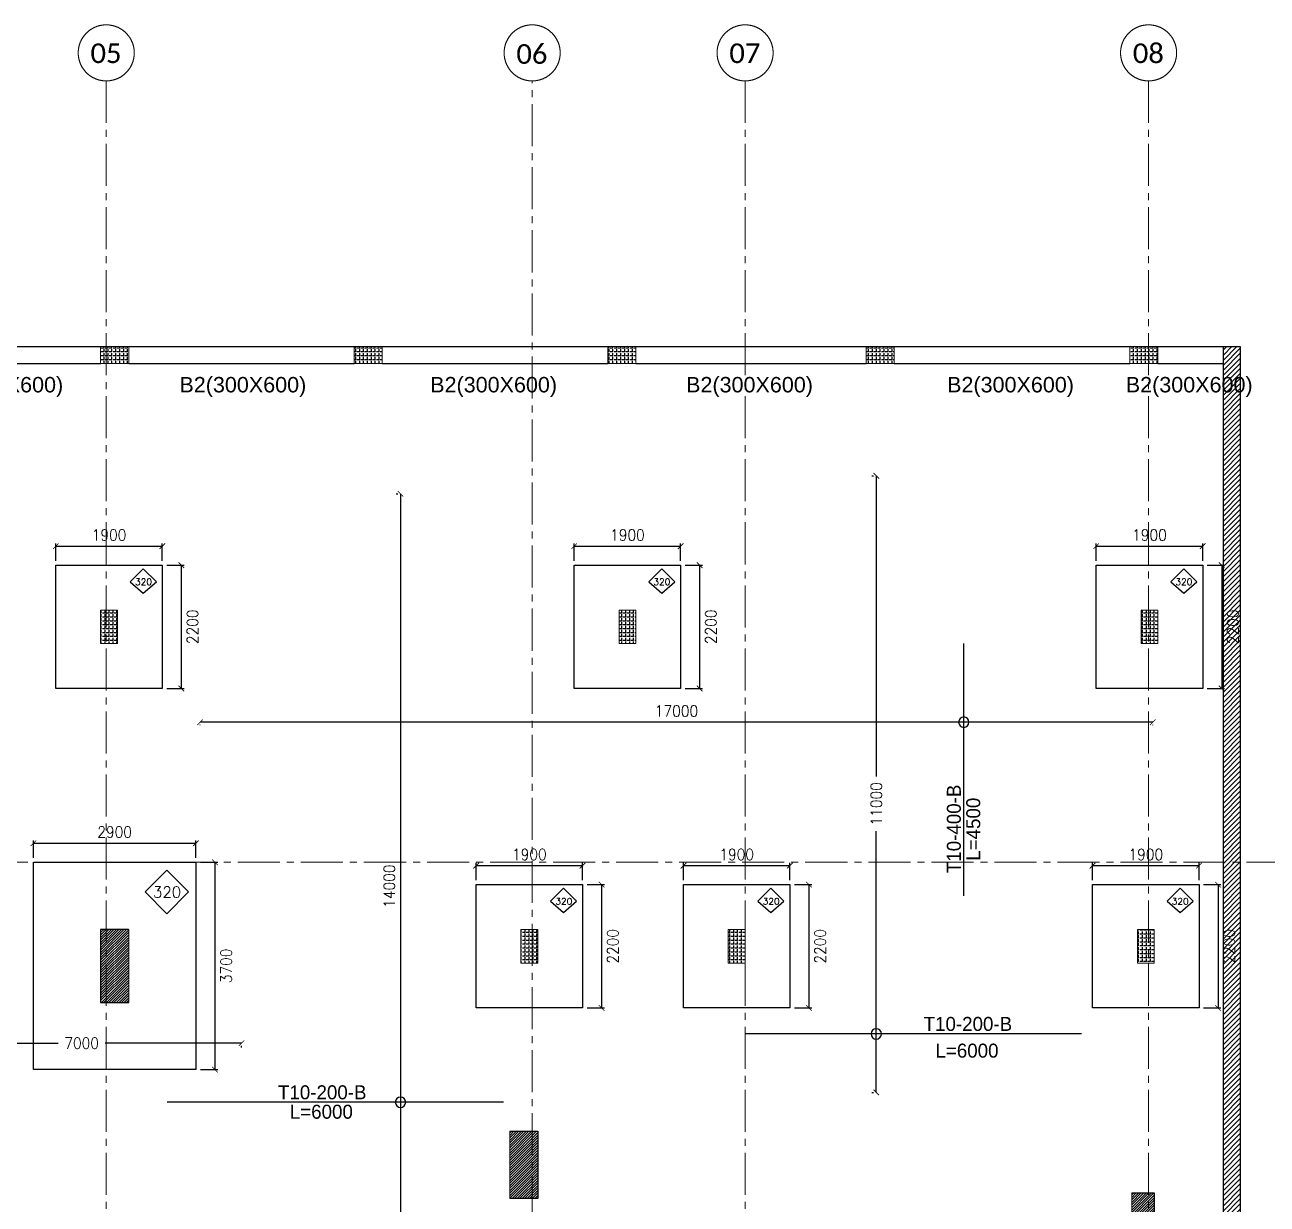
# Model space of a CAD drawing. Header units: millimetres. Extents: x -967280 to 3852, y 2833 to 1955156.
# Drawn here: x -614681 to -592513, y 507737 to 528777 of the extents above; entities that cross this region are included whole.
import ezdxf
from ezdxf.enums import TextEntityAlignment as Align

# ---------------------------------------------------------------- set-up
doc = ezdxf.new("R2010")
doc.units = ezdxf.units.MM
doc.header["$LTSCALE"] = 1000
doc.header["$PDMODE"] = 35
doc.header["$PDSIZE"] = 25
for name, pattern in [('$0$DASHED2', [0.375, 0.25, -0.125]), ('Columns_Structural070816$0$CENTER2', [1.125, 0.75, -0.125, 0.125, -0.125]), ('HRZN_Line-Ptrn-Sold', [9144001, 9144000, -1])]:
    doc.linetypes.add(name, pattern=pattern)
for name, color, linetype in [('_N-DIM 3', 7, 'Continuous'), ('B05-FIRST FLOOR PLAN$0$STR_ROOF RFT$0$S-SYMB', 30, 'Continuous'), ('R.C. footing', 4, 'Continuous'), ('S - BATH Hach', 1, 'Continuous'), ('S - col hach', 1, 'Continuous'), ('S -Beams', 2, 'Continuous'), ('S-TEXT', 2, 'Continuous'), ('SLAB', 210, 'Continuous')]:
    doc.layers.add(name, color=color, linetype=linetype)
for name, color, linetype, lineweight in [('A-AX-ATT-100', 7, 'HRZN_Line-Ptrn-Sold', 18), ('S - column', 6, 'Continuous', 60), ('ST-000-AXIS', 9, 'Columns_Structural070816$0$CENTER2', 9), ('ST-203-SLAB-TXT', 7, 'Continuous', 30), ('ST-RFT-BOT', 2, '$0$DASHED2', 30)]:
    doc.layers.add(name, color=color, linetype=linetype, lineweight=lineweight)
doc.styles.add('B05-FIRST FLOOR PLAN$0$T25-100', font='STENCIL.shx', dxfattribs={"height": 250})
doc.styles.add('Calibri_2', font='calibri.ttf', dxfattribs={"height": 300})
doc.styles.add('ROMANC', font='romanc.shx')
doc.styles.add('TUNELNO', font='romans.shx', dxfattribs={"width": 0.9})
doc.styles.add('XREF-ST-FRAMING 1ST FLOOR$0$STRECTURAL', font='arial.ttf')
doc.dimstyles.new('Copy(2) of DSEC', dxfattribs={"dimtxt": 200, "dimasz": 100, "dimexe": 50, "dimexo": 80, "dimgap": 100, "dimtad": 1, "dimdec": 0, "dimrnd": 5, "dimzin": 0, "dimdsep": 46, "dimtxsty": 'TUNELNO', "dimblk": 'ARCHTICK', "dimcen": 0.09, "dimclrd": 1, "dimclre": 1, "dimclrt": 3, "dimadec": 0, "dimazin": 0, "dimtfac": 0.78125, "dimtdec": 0, "dimtix": 1, "dimtmove": 2, "dimatfit": 3, "dimldrblk": 'ARCHTICK', "dimfxl": 1, "dimtolj": 1, "dimtzin": 0, "dimarcsym": 0})
pattern_1 = [(90, (-416898.8693617994, -510539.7215643503), (-69.85000000000001, 4.3e-15), [50.8, -19.05]), (180, (-416898.8693617994, -510539.7215643503), (-8.6e-15, -69.85000000000001), [50.8, -19.05])]
pattern_2 = [(45, (193250.1435022962, -596912.3102319168), (-22.45064030267288, 22.45064030267288), [])]
pattern_3 = [(90, (613578.6863963366, -423037.3682260537), (-69.85000000000001, 4.3e-15), [50.8, -19.05]), (180, (613578.6863963366, -423037.3682260537), (-8.6e-15, -69.85000000000001), [50.8, -19.05])]
pattern_4 = [(90, (613528.6863963366, -423037.3682260537), (-69.85000000000001, 4.3e-15), [50.8, -19.05]), (180, (613528.6863963366, -423037.3682260537), (-8.6e-15, -69.85000000000001), [50.8, -19.05])]

# ---------------------------------------------------------------- blocks, each defined once
blk = doc.blocks.new('_ArchTick')
at = {"color": 0, "linetype": 'ByBlock', "const_width": 0.15}
blk.add_lwpolyline([(-0.5, -0.5), (0.5, 0.5)], dxfattribs=at)
blk = doc.blocks.new('*D1041')
at = {"layer": '_N-DIM 3', "color": 1, "linetype": 'Continuous', "lineweight": -2, "ltscale": 30, "transparency": 16777216}
for p, q in [((-599567.5949202798, 520730.8567563042), (-599537.594920285, 520730.8567563042)), ((-599487.594920285, 520730.8567563042), (-599487.594920285, 515369.1693311041)), ((-599487.594920285, 509730.8567563042), (-599487.594920285, 514389.1693311041)), ((-599567.5949202798, 509730.8567563042), (-599537.594920285, 509730.8567563042))]:
    blk.add_line(p, q, dxfattribs=at)
at = {"layer": 'Defpoints', "color": 0, "linetype": 'Continuous', "ltscale": 30, "transparency": 16777216}
for p in [(-599487.5949202798, 520730.8567563042), (-599487.5949202798, 509730.8567563042), (-599487.594920285, 509730.8567563042)]:
    blk.add_point(p, dxfattribs=at)
at = {"layer": '_N-DIM 3', "color": 1, "linetype": 'Continuous', "lineweight": -2, "ltscale": 30, "transparency": 16777216, "xscale": 100, "yscale": 100, "zscale": 100}
for p, rotation in [((-599487.594920285, 520730.8567563042), 90), ((-599487.594920285, 509730.8567563042), 270)]:
    blk.add_blockref('_ArchTick', p, dxfattribs=dict(at, rotation=rotation))
at = {"layer": '_N-DIM 3', "color": 3, "linetype": 'Continuous', "ltscale": 30, "transparency": 16777216, "insert": (-599487.5949202796, 514879.1693311041), "char_height": 200, "attachment_point": 5, "rotation": 90, "style": 'TUNELNO'}
blk.add_mtext('\\A1;11000', dxfattribs=at)
blk = doc.blocks.new('*D1043')
at = {"layer": '_N-DIM 3', "color": 1, "linetype": 'Continuous', "lineweight": -2, "ltscale": 30, "transparency": 16777216}
for p, q in [((-608057.3687286592, 520409.9504385779), (-608027.3687286668, 520409.9504385779)), ((-607977.3687286668, 520409.9504385779), (-607977.3687286668, 506409.9504385779)), ((-608057.3687286597, 506409.9504385779), (-608027.3687286668, 506409.9504385779))]:
    blk.add_line(p, q, dxfattribs=at)
at = {"layer": 'Defpoints', "color": 0, "linetype": 'Continuous', "ltscale": 30, "transparency": 16777216}
for p in [(-607977.3687286592, 520409.9504385779), (-607977.3687286597, 506409.9504385779), (-607977.3687286668, 506409.9504385779)]:
    blk.add_point(p, dxfattribs=at)
at = {"layer": '_N-DIM 3', "color": 1, "linetype": 'Continuous', "lineweight": -2, "ltscale": 30, "transparency": 16777216, "xscale": 100, "yscale": 100, "zscale": 100}
for p, rotation in [((-607977.3687286668, 520409.9504385779), 90), ((-607977.3687286668, 506409.9504385779), 270)]:
    blk.add_blockref('_ArchTick', p, dxfattribs=dict(at, rotation=rotation))
at = {"layer": '_N-DIM 3', "color": 3, "linetype": 'Continuous', "ltscale": 30, "transparency": 16777216, "insert": (-608177.3687286666, 513409.950438578), "char_height": 200, "attachment_point": 5, "rotation": 90, "style": 'TUNELNO'}
blk.add_mtext('\\A1;14000', dxfattribs=at)
blk = doc.blocks.new('*D1050')
at = {"layer": '_N-DIM 3', "color": 1, "linetype": 'Continuous', "lineweight": -2, "ltscale": 30, "transparency": 16777216}
for p, q in [((-617816.4758430332, 510609.1574377922), (-614084.9666220525, 510609.1574377922)), ((-617816.4758430332, 510529.2574377921), (-617816.4758430332, 510559.1574377922)), ((-610814.5155954346, 510609.1574377922), (-613250.6809077668, 510609.1574377922)), ((-610814.5155954346, 510529.2574377921), (-610814.5155954346, 510559.1574377922))]:
    blk.add_line(p, q, dxfattribs=at)
at = {"layer": 'Defpoints', "color": 0, "linetype": 'Continuous', "ltscale": 30, "transparency": 16777216}
for p in [(-617816.4758430332, 510609.2574377921), (-610814.5155954346, 510609.2574377921), (-610814.5155954346, 510609.1574377922)]:
    blk.add_point(p, dxfattribs=at)
at = {"layer": '_N-DIM 3', "color": 1, "linetype": 'Continuous', "lineweight": -2, "ltscale": 30, "transparency": 16777216, "xscale": 100, "yscale": 100, "zscale": 100, "rotation": 180}
blk.add_blockref('_ArchTick', (-617816.4758430332, 510609.1574377922), dxfattribs=at)
at = {"layer": '_N-DIM 3', "color": 1, "linetype": 'Continuous', "lineweight": -2, "ltscale": 30, "transparency": 16777216, "xscale": 100, "yscale": 100, "zscale": 100}
blk.add_blockref('_ArchTick', (-610814.5155954346, 510609.1574377922), dxfattribs=at)
at = {"layer": '_N-DIM 3', "color": 3, "linetype": 'Continuous', "ltscale": 30, "transparency": 16777216, "insert": (-613667.8237649096, 510609.1574377922), "char_height": 200, "attachment_point": 5, "style": 'TUNELNO'}
blk.add_mtext('\\A1;7000', dxfattribs=at)
blk = doc.blocks.new('A$C46269fcd new')
at = {"layer": 'S - BATH Hach', "ltscale": 30, "transparency": 33554483}
h = blk.add_hatch(dxfattribs=at)
h.set_pattern_fill('ANSI31', color=1, scale=20)
h.set_pattern_definition([(45, (643184.172291499, -484711.7999412938), (-44.90128060534577, 44.90128060534577), [])])
h.paths.add_polyline_path([(47835.00375211134, 35800.00015757559), (47835.00375211134, -9199.99999989965), (-6099.996247833245, -9199.99999989965), (-6099.996247833245, 35800.00015757559), (-5799.996247833245, 35800.00015757559), (-5799.996247833245, -8899.99999989965), (47535.00375211134, -8899.99999989965), (47535.00375211134, 35800.00015757559)])
at = {"layer": 'S - col hach', "true_color": 0xcd6928}
h = blk.add_hatch(dxfattribs=at)
h.set_pattern_fill('ANGLE', color=32, scale=10, angle=90)
h.set_pattern_definition(pattern_1)
h.paths.add_polyline_path([(27800.0037521316, 31100.00017464755), (27500.00375220215, 31100.00017464755), (27500.00375220215, 30500.00017457723), (27800.0037521316, 30500.00017457723)])
h = blk.add_hatch(dxfattribs=at)
h.set_pattern_fill('ANGLE', color=32, scale=10, angle=90)
h.set_pattern_definition(pattern_1)
h.paths.add_polyline_path([(37050.00375213137, 31100.00017464755), (36750.00375220191, 31100.00017464755), (36750.00375220191, 30500.00017457723), (37050.00375213137, 30500.00017457723)])
h = blk.add_hatch(dxfattribs=at)
h.set_pattern_fill('ANGLE', color=32, scale=10, angle=90)
h.set_pattern_definition(pattern_1)
h.paths.add_polyline_path([(46365.2935060059, 31100.00017464755), (46065.29350607644, 31100.00017464755), (46065.29350607644, 30500.00017457723), (46365.2935060059, 30500.00017457723)])
h = blk.add_hatch(dxfattribs=at)
h.set_pattern_fill('ANGLE', color=32, scale=10, angle=90)
h.set_pattern_definition([(90, (-416598.8731139676, -510439.7215643503), (-69.85000000000001, 4.3e-15), [50.8, -19.05]), (180, (-416598.8731139676, -510439.7215643503), (-8.6e-15, -69.85000000000001), [50.8, -19.05])])
h.paths.add_polyline_path([(35299.9999999993, 25400.00031512662), (35000.00000006985, 25400.00031512662), (35000.00000006985, 24800.0003150563), (35299.9999999993, 24800.0003150563)])
h = blk.add_hatch(dxfattribs=at)
h.set_pattern_fill('ANGLE', color=32, scale=10, angle=90)
h.set_pattern_definition([(90, (-416998.8693617994, -510439.7215643503), (-69.85000000000001, 4.3e-15), [50.8, -19.05]), (180, (-416998.8693617994, -510439.7215643503), (-8.6e-15, -69.85000000000001), [50.8, -19.05])])
h.paths.add_polyline_path([(39000.00375216664, 25400.00031512662), (38700.00375223719, 25400.00031512662), (38700.00375223719, 24800.0003150563), (39000.00375216664, 24800.0003150563)])
h = blk.add_hatch(dxfattribs=at)
h.set_pattern_fill('ANGLE', color=32, scale=10, angle=90)
h.set_pattern_definition([(90, (-416898.8693617994, -510539.7214066914), (-69.85000000000001, 4.3e-15), [50.8, -19.05]), (180, (-416898.8693617994, -510539.7214066914), (-8.6e-15, -69.85000000000001), [50.8, -19.05])])
h.paths.add_polyline_path([(46299.99999999849, 25400.00031512662), (46000.00000006903, 25400.00031512662), (46000.00000006903, 24800.0003150563), (46299.99999999849, 24800.0003150563)])
at = {"layer": 'R.C. footing'}
blk.add_line((47535.00375211134, 35800.00015757559), (47535.00375211134, 35800.00015757559), dxfattribs=at)
at = {"layer": 'R.C. footing', "color": 4, "ltscale": 30}
blk.add_lwpolyline([(47835.00375211134, 35800.00015757559), (47835.00375211134, -9199.99999989965), (-6099.996247833245, -9199.99999989965), (-6099.996247833245, 35800.00015757559), (-5799.996247833245, 35800.00015757559), (-5799.996247833245, -8899.99999989965), (47535.00375211134, -8899.99999989965), (47535.00375211134, 35800.00015757559)], close=True, dxfattribs=at)
at = {"layer": 'S - column', "lineweight": 15}
for points in [[(27800.0037521316, 31100.00017464755), (27500.00375220215, 31100.00017464755), (27500.00375220215, 30500.00017457723), (27800.0037521316, 30500.00017457723)], [(37050.00375213137, 31100.00017464755), (36750.00375220191, 31100.00017464755), (36750.00375220191, 30500.00017457723), (37050.00375213137, 30500.00017457723)], [(46365.2935060059, 31100.00017464755), (46065.29350607644, 31100.00017464755), (46065.29350607644, 30500.00017457723), (46365.2935060059, 30500.00017457723)], [(35299.9999999993, 25400.00031512662), (35000.00000006985, 25400.00031512662), (35000.00000006985, 24800.0003150563), (35299.9999999993, 24800.0003150563)], [(39000.00375216664, 25400.00031512662), (38700.00375223719, 25400.00031512662), (38700.00375223719, 24800.0003150563), (39000.00375216664, 24800.0003150563)], [(46299.99999999849, 25400.00031512662), (46000.00000006903, 25400.00031512662), (46000.00000006903, 24800.0003150563), (46299.99999999849, 24800.0003150563)]]:
    blk.add_lwpolyline(points, close=True, dxfattribs=at)
blk = doc.blocks.new('FROM FOUNDATION TO UPPER LOWER BASEMENT_COLUMNS(new2)')
at = {"layer": 'S - col hach'}
h = blk.add_hatch(dxfattribs=at)
h.set_pattern_fill('ANSI31', color=256, scale=10)
h.set_pattern_definition(pattern_2)
h.paths.add_polyline_path([(444898.8693617985, 634539.7218794767), (444898.8693617984, 635839.7218794767), (444398.8693617984, 635839.7218794767), (444398.8693617985, 634539.7218794767)])
h = blk.add_hatch(dxfattribs=at)
h.set_pattern_fill('ANSI31', color=256, scale=10)
h.set_pattern_definition([(45, (193250.1435022962, -595212.3102319187), (-22.45064030267288, 22.45064030267288), [])])
h.paths.add_polyline_path([(452198.8693617986, 631039.7217219181), (452198.8693617986, 632239.7217219181), (451698.8693617986, 632239.7217219181), (451698.8693617986, 631039.7217219181)])
h = blk.add_hatch(dxfattribs=at)
h.set_pattern_fill('ANSI31', color=256, scale=10)
h.set_pattern_definition(pattern_2)
h.paths.add_polyline_path([(463198.8693617979, 630539.721879493), (463198.8693617979, 631139.721879493), (462798.8693617978, 631139.721879493), (462798.8693617978, 630539.721879493), (462952.5551199109, 630539.721879493)])
at = {"layer": 'S - column', "lineweight": 15}
for points in [[(444398.8693617985, 634539.7218794767), (444898.8693617985, 634539.7218794767), (444898.8693617984, 635839.7218794767), (444398.8693617984, 635839.7218794767)], [(452198.8693617986, 632239.7217219181), (451698.8693617986, 632239.7217219181), (451698.8693617986, 631039.7217219181), (452198.8693617986, 631039.7217219181)], [(462798.8693617978, 630539.721879493), (463198.8693617978, 630539.721879493), (463198.8693617978, 631139.721879493), (462798.8693617978, 631139.721879493)]]:
    blk.add_lwpolyline(points, close=True, dxfattribs=at)
at = {"layer": 'ST-RFT-BOT', "color": 7, "linetype": 'Continuous', "ltscale": 30}
for points in [[(444898.7801360727, 635839.721994941), (444398.7801360727, 635839.721994941), (444398.7801360727, 634539.7218794767), (444898.8693617985, 634539.7218794767)], [(451698.869361799, 632239.7218373826), (452198.780136073, 632239.7220370575), (452198.869361799, 631039.7217219181), (451698.8693617986, 631039.7217219181)], [(462798.869361798, 631139.721879493), (463198.869361798, 631139.721879493), (463198.780136501, 630539.721879493), (462798.8693617978, 630539.721879493)]]:
    blk.add_lwpolyline(points, dxfattribs=at)
blk = doc.blocks.new('str col s')
at = {"layer": 'S - col hach', "true_color": 0xcd6928}
h = blk.add_hatch(dxfattribs=at)
h.set_pattern_fill('ANGLE', color=32, scale=10, angle=90)
h.set_pattern_definition(pattern_4)
h.paths.add_polyline_path([(5274.998123898404, -299.9999999998836), (5274.998123898404, 1.164153e-10), (4774.998123898404, 1.164153e-10), (4774.998123898404, -299.9999999998836)])
h = blk.add_hatch(dxfattribs=at)
h.set_pattern_fill('ANGLE', color=32, scale=10, angle=90)
h.set_pattern_definition(pattern_3)
h.paths.add_polyline_path([(9299.99999996461, 0), (9299.99999996461, -300), (9799.99999996461, -300), (9799.99999996461, 0)])
h = blk.add_hatch(dxfattribs=at)
h.set_pattern_fill('ANGLE', color=32, scale=10, angle=90)
h.set_pattern_definition(pattern_4)
h.paths.add_polyline_path([(13907.64487690188, 0), (13907.64487690188, -300), (14407.64487690188, -300), (14407.64487690188, 0)])
h = blk.add_hatch(dxfattribs=at)
h.set_pattern_fill('ANGLE', color=32, scale=10, angle=90)
h.set_pattern_definition(pattern_3)
h.paths.add_polyline_path([(19115.28975383914, -300), (19115.28975383914, 0), (18615.28975383914, 0), (18615.28975383914, -300)])
h = blk.add_hatch(dxfattribs=at)
h.set_pattern_fill('ANGLE', color=32, scale=10, angle=90)
h.set_pattern_definition(pattern_3)
h.paths.add_polyline_path([(749.9962478321977, -4.656613e-10), (249.9962478321977, -4.656613e-10), (249.9962478321977, -300.0000000004657), (749.9962478321977, -300.0000000004657)])
at = {"layer": 'S - column', "lineweight": 15}
for points in [[(5274.998123898404, 1.164153e-10), (4774.998123898404, 1.164153e-10), (4774.998123898404, -299.9999999998836), (5274.998123898404, -299.9999999998836)], [(9799.99999996461, 0), (9299.99999996461, 0), (9299.99999996461, -300), (9799.99999996461, -300)], [(14407.64487690188, 0), (13907.64487690188, 0), (13907.64487690188, -300), (14407.64487690188, -300)], [(19115.28975383914, 0), (18615.28975383914, 0), (18615.28975383914, -300), (19115.28975383914, -300)], [(749.9962478321977, -4.656613e-10), (249.9962478321977, -4.656613e-10), (249.9962478321977, -300.0000000004657), (749.9962478321977, -300.0000000004657)]]:
    blk.add_lwpolyline(points, close=True, dxfattribs=at)
blk = doc.blocks.new('*D1426')
at = {"layer": '_N-DIM 3', "color": 1, "linetype": 'Continuous', "lineweight": -2, "ltscale": 30, "transparency": 16777216}
for p, q in [((-595628.6901484696, 513517.3683835693), (-595628.6901484696, 513826.5054616869)), ((-595628.6901484696, 513776.5054616869), (-593728.6901484696, 513776.5054616869)), ((-593728.6901484696, 513517.3683835693), (-593728.6901484696, 513826.5054616869))]:
    blk.add_line(p, q, dxfattribs=at)
at = {"layer": 'Defpoints', "color": 0, "linetype": 'Continuous', "ltscale": 30, "transparency": 16777216}
for p in [(-593728.6901484696, 513776.5054616869), (-595628.6901484696, 513437.3683835693), (-593728.6901484696, 513437.3683835693)]:
    blk.add_point(p, dxfattribs=at)
at = {"layer": '_N-DIM 3', "color": 1, "linetype": 'Continuous', "lineweight": -2, "ltscale": 30, "transparency": 16777216, "xscale": 100, "yscale": 100, "zscale": 100, "rotation": 180}
blk.add_blockref('_ArchTick', (-595628.6901484696, 513776.5054616869), dxfattribs=at)
at = {"layer": '_N-DIM 3', "color": 1, "linetype": 'Continuous', "lineweight": -2, "ltscale": 30, "transparency": 16777216, "xscale": 100, "yscale": 100, "zscale": 100}
blk.add_blockref('_ArchTick', (-593728.6901484696, 513776.5054616869), dxfattribs=at)
at = {"layer": '_N-DIM 3', "color": 3, "linetype": 'Continuous', "ltscale": 30, "transparency": 16777216, "insert": (-594678.6901484696, 513976.5054616869), "char_height": 200, "attachment_point": 5, "style": 'TUNELNO'}
blk.add_mtext('\\A1;1900', dxfattribs=at)
blk = doc.blocks.new('*D1427')
at = {"layer": '_N-DIM 3', "color": 1, "linetype": 'Continuous', "lineweight": -2, "ltscale": 30, "transparency": 16777216}
for p, q in [((-593648.6901484699, 513437.3683835695), (-593339.5530703622, 513437.3683835695)), ((-593389.5530703622, 513437.3683835695), (-593389.5530703622, 511237.3683835695)), ((-593648.6901484699, 511237.3683835695), (-593339.5530703622, 511237.3683835695))]:
    blk.add_line(p, q, dxfattribs=at)
at = {"layer": 'Defpoints', "color": 0, "linetype": 'Continuous', "ltscale": 30, "transparency": 16777216}
for p in [(-593728.6901484699, 513437.3683835695), (-593728.6901484699, 511237.3683835695), (-593389.5530703622, 511237.3683835695)]:
    blk.add_point(p, dxfattribs=at)
at = {"layer": '_N-DIM 3', "color": 1, "linetype": 'Continuous', "lineweight": -2, "ltscale": 30, "transparency": 16777216, "xscale": 100, "yscale": 100, "zscale": 100}
for p, rotation in [((-593389.5530703622, 513437.3683835695), 90), ((-593389.5530703622, 511237.3683835695), 270)]:
    blk.add_blockref('_ArchTick', p, dxfattribs=dict(at, rotation=rotation))
at = {"layer": '_N-DIM 3', "color": 3, "linetype": 'Continuous', "ltscale": 30, "transparency": 16777216, "insert": (-593189.5530703521, 512337.3683835693), "char_height": 200, "attachment_point": 5, "rotation": 90, "style": 'TUNELNO'}
blk.add_mtext('\\A1;2200', dxfattribs=at)
blk = doc.blocks.new('*D1428')
at = {"layer": '_N-DIM 3', "color": 1, "linetype": 'Continuous', "lineweight": -2, "ltscale": 30, "transparency": 16777216}
for p, q in [((-595563.396642462, 519217.3682430902), (-595563.396642462, 519526.5053212078)), ((-595563.396642462, 519476.5053212078), (-593663.396642462, 519476.5053212078)), ((-593663.396642462, 519217.3682430902), (-593663.396642462, 519526.5053212078))]:
    blk.add_line(p, q, dxfattribs=at)
at = {"layer": 'Defpoints', "color": 0, "linetype": 'Continuous', "ltscale": 30, "transparency": 16777216}
for p in [(-593663.396642462, 519476.5053212078), (-595563.396642462, 519137.3682430902), (-593663.396642462, 519137.3682430902)]:
    blk.add_point(p, dxfattribs=at)
at = {"layer": '_N-DIM 3', "color": 1, "linetype": 'Continuous', "lineweight": -2, "ltscale": 30, "transparency": 16777216, "xscale": 100, "yscale": 100, "zscale": 100, "rotation": 180}
blk.add_blockref('_ArchTick', (-595563.396642462, 519476.5053212078), dxfattribs=at)
at = {"layer": '_N-DIM 3', "color": 1, "linetype": 'Continuous', "lineweight": -2, "ltscale": 30, "transparency": 16777216, "xscale": 100, "yscale": 100, "zscale": 100}
blk.add_blockref('_ArchTick', (-593663.396642462, 519476.5053212078), dxfattribs=at)
at = {"layer": '_N-DIM 3', "color": 3, "linetype": 'Continuous', "ltscale": 30, "transparency": 16777216, "insert": (-594613.396642462, 519676.5053212078), "char_height": 200, "attachment_point": 5, "style": 'TUNELNO'}
blk.add_mtext('\\A1;1900', dxfattribs=at)
blk = doc.blocks.new('*D1429')
at = {"layer": '_N-DIM 3', "color": 1, "linetype": 'Continuous', "lineweight": -2, "ltscale": 30, "transparency": 16777216}
for p, q in [((-593583.3966424622, 519137.3682430905), (-593274.259564355, 519137.3682430905)), ((-593324.259564355, 519137.3682430905), (-593324.259564355, 516937.3682430905)), ((-593583.3966424622, 516937.3682430905), (-593274.259564355, 516937.3682430905))]:
    blk.add_line(p, q, dxfattribs=at)
at = {"layer": 'Defpoints', "color": 0, "linetype": 'Continuous', "ltscale": 30, "transparency": 16777216}
for p in [(-593663.3966424622, 519137.3682430905), (-593663.3966424622, 516937.3682430905), (-593324.259564355, 516937.3682430905)]:
    blk.add_point(p, dxfattribs=at)
at = {"layer": '_N-DIM 3', "color": 1, "linetype": 'Continuous', "lineweight": -2, "ltscale": 30, "transparency": 16777216, "xscale": 100, "yscale": 100, "zscale": 100}
for p, rotation in [((-593324.259564355, 519137.3682430905), 90), ((-593324.259564355, 516937.3682430905), 270)]:
    blk.add_blockref('_ArchTick', p, dxfattribs=dict(at, rotation=rotation))
at = {"layer": '_N-DIM 3', "color": 3, "linetype": 'Continuous', "ltscale": 30, "transparency": 16777216, "insert": (-593124.2595643444, 518037.3682430902), "char_height": 200, "attachment_point": 5, "rotation": 90, "style": 'TUNELNO'}
blk.add_mtext('\\A1;2200', dxfattribs=at)
blk = doc.blocks.new('*D1430')
at = {"layer": '_N-DIM 3', "color": 1, "linetype": 'Continuous', "lineweight": -2, "ltscale": 30, "transparency": 16777216}
for p, q in [((-604878.6863963368, 519217.3682430902), (-604878.6863963368, 519526.5053212078)), ((-604878.6863963368, 519476.5053212078), (-602978.6863963368, 519476.5053212078)), ((-602978.6863963368, 519217.3682430902), (-602978.6863963368, 519526.5053212078))]:
    blk.add_line(p, q, dxfattribs=at)
at = {"layer": 'Defpoints', "color": 0, "linetype": 'Continuous', "ltscale": 30, "transparency": 16777216}
for p in [(-602978.6863963368, 519476.5053212078), (-604878.6863963368, 519137.3682430902), (-602978.6863963368, 519137.3682430902)]:
    blk.add_point(p, dxfattribs=at)
at = {"layer": '_N-DIM 3', "color": 1, "linetype": 'Continuous', "lineweight": -2, "ltscale": 30, "transparency": 16777216, "xscale": 100, "yscale": 100, "zscale": 100, "rotation": 180}
blk.add_blockref('_ArchTick', (-604878.6863963368, 519476.5053212078), dxfattribs=at)
at = {"layer": '_N-DIM 3', "color": 1, "linetype": 'Continuous', "lineweight": -2, "ltscale": 30, "transparency": 16777216, "xscale": 100, "yscale": 100, "zscale": 100}
blk.add_blockref('_ArchTick', (-602978.6863963368, 519476.5053212078), dxfattribs=at)
at = {"layer": '_N-DIM 3', "color": 3, "linetype": 'Continuous', "ltscale": 30, "transparency": 16777216, "insert": (-603928.6863963368, 519676.5053212078), "char_height": 200, "attachment_point": 5, "style": 'TUNELNO'}
blk.add_mtext('\\A1;1900', dxfattribs=at)
blk = doc.blocks.new('*D1431')
at = {"layer": '_N-DIM 3', "color": 1, "linetype": 'Continuous', "lineweight": -2, "ltscale": 30, "transparency": 16777216}
for p, q in [((-602898.686396337, 519137.3682430905), (-602589.5493182293, 519137.3682430905)), ((-602639.5493182293, 519137.3682430905), (-602639.5493182293, 516937.3682430905)), ((-602898.686396337, 516937.3682430905), (-602589.5493182293, 516937.3682430905))]:
    blk.add_line(p, q, dxfattribs=at)
at = {"layer": 'Defpoints', "color": 0, "linetype": 'Continuous', "ltscale": 30, "transparency": 16777216}
for p in [(-602978.686396337, 519137.3682430905), (-602978.686396337, 516937.3682430905), (-602639.5493182293, 516937.3682430905)]:
    blk.add_point(p, dxfattribs=at)
at = {"layer": '_N-DIM 3', "color": 1, "linetype": 'Continuous', "lineweight": -2, "ltscale": 30, "transparency": 16777216, "xscale": 100, "yscale": 100, "zscale": 100}
for p, rotation in [((-602639.5493182293, 519137.3682430905), 90), ((-602639.5493182293, 516937.3682430905), 270)]:
    blk.add_blockref('_ArchTick', p, dxfattribs=dict(at, rotation=rotation))
at = {"layer": '_N-DIM 3', "color": 3, "linetype": 'Continuous', "ltscale": 30, "transparency": 16777216, "insert": (-602439.5493182192, 518037.3682430902), "char_height": 200, "attachment_point": 5, "rotation": 90, "style": 'TUNELNO'}
blk.add_mtext('\\A1;2200', dxfattribs=at)
blk = doc.blocks.new('*D1432')
at = {"layer": '_N-DIM 3', "color": 1, "linetype": 'Continuous', "lineweight": -2, "ltscale": 30, "transparency": 16777216}
for p, q in [((-614128.6863963363, 519217.3682430902), (-614128.6863963363, 519526.5053212078)), ((-614128.6863963363, 519476.5053212078), (-612228.6863963363, 519476.5053212078)), ((-612228.6863963363, 519217.3682430902), (-612228.6863963363, 519526.5053212078))]:
    blk.add_line(p, q, dxfattribs=at)
at = {"layer": 'Defpoints', "color": 0, "linetype": 'Continuous', "ltscale": 30, "transparency": 16777216}
for p in [(-612228.6863963363, 519476.5053212078), (-614128.6863963363, 519137.3682430902), (-612228.6863963363, 519137.3682430902)]:
    blk.add_point(p, dxfattribs=at)
at = {"layer": '_N-DIM 3', "color": 1, "linetype": 'Continuous', "lineweight": -2, "ltscale": 30, "transparency": 16777216, "xscale": 100, "yscale": 100, "zscale": 100, "rotation": 180}
blk.add_blockref('_ArchTick', (-614128.6863963363, 519476.5053212078), dxfattribs=at)
at = {"layer": '_N-DIM 3', "color": 1, "linetype": 'Continuous', "lineweight": -2, "ltscale": 30, "transparency": 16777216, "xscale": 100, "yscale": 100, "zscale": 100}
blk.add_blockref('_ArchTick', (-612228.6863963363, 519476.5053212078), dxfattribs=at)
at = {"layer": '_N-DIM 3', "color": 3, "linetype": 'Continuous', "ltscale": 30, "transparency": 16777216, "insert": (-613178.6863963363, 519676.5053212078), "char_height": 200, "attachment_point": 5, "style": 'TUNELNO'}
blk.add_mtext('\\A1;1900', dxfattribs=at)
blk = doc.blocks.new('*D1433')
at = {"layer": '_N-DIM 3', "color": 1, "linetype": 'Continuous', "lineweight": -2, "ltscale": 30, "transparency": 16777216}
for p, q in [((-612148.6863963365, 519137.3682430905), (-611839.5493182293, 519137.3682430905)), ((-611889.5493182293, 519137.3682430905), (-611889.5493182293, 516937.3682430905)), ((-612148.6863963365, 516937.3682430905), (-611839.5493182293, 516937.3682430905))]:
    blk.add_line(p, q, dxfattribs=at)
at = {"layer": 'Defpoints', "color": 0, "linetype": 'Continuous', "ltscale": 30, "transparency": 16777216}
for p in [(-612228.6863963365, 519137.3682430905), (-612228.6863963365, 516937.3682430905), (-611889.5493182293, 516937.3682430905)]:
    blk.add_point(p, dxfattribs=at)
at = {"layer": '_N-DIM 3', "color": 1, "linetype": 'Continuous', "lineweight": -2, "ltscale": 30, "transparency": 16777216, "xscale": 100, "yscale": 100, "zscale": 100}
for p, rotation in [((-611889.5493182293, 519137.3682430905), 90), ((-611889.5493182293, 516937.3682430905), 270)]:
    blk.add_blockref('_ArchTick', p, dxfattribs=dict(at, rotation=rotation))
at = {"layer": '_N-DIM 3', "color": 3, "linetype": 'Continuous', "ltscale": 30, "transparency": 16777216, "insert": (-611689.5493182187, 518037.3682430902), "char_height": 200, "attachment_point": 5, "rotation": 90, "style": 'TUNELNO'}
blk.add_mtext('\\A1;2200', dxfattribs=at)
blk = doc.blocks.new('*D1444')
at = {"layer": '_N-DIM 3', "color": 1, "linetype": 'Continuous', "lineweight": -2, "ltscale": 30, "transparency": 16777216}
for p, q in [((-602928.6863963014, 513517.3683835693), (-602928.6863963014, 513826.5054616869)), ((-602928.6863963014, 513776.5054616869), (-601028.6863963014, 513776.5054616869)), ((-601028.6863963014, 513517.3683835693), (-601028.6863963014, 513826.5054616869))]:
    blk.add_line(p, q, dxfattribs=at)
at = {"layer": 'Defpoints', "color": 0, "linetype": 'Continuous', "ltscale": 30, "transparency": 16777216}
for p in [(-601028.6863963014, 513776.5054616869), (-602928.6863963014, 513437.3683835693), (-601028.6863963014, 513437.3683835693)]:
    blk.add_point(p, dxfattribs=at)
at = {"layer": '_N-DIM 3', "color": 1, "linetype": 'Continuous', "lineweight": -2, "ltscale": 30, "transparency": 16777216, "xscale": 100, "yscale": 100, "zscale": 100, "rotation": 180}
blk.add_blockref('_ArchTick', (-602928.6863963014, 513776.5054616869), dxfattribs=at)
at = {"layer": '_N-DIM 3', "color": 1, "linetype": 'Continuous', "lineweight": -2, "ltscale": 30, "transparency": 16777216, "xscale": 100, "yscale": 100, "zscale": 100}
blk.add_blockref('_ArchTick', (-601028.6863963014, 513776.5054616869), dxfattribs=at)
at = {"layer": '_N-DIM 3', "color": 3, "linetype": 'Continuous', "ltscale": 30, "transparency": 16777216, "insert": (-601978.6863963014, 513976.5054616869), "char_height": 200, "attachment_point": 5, "style": 'TUNELNO'}
blk.add_mtext('\\A1;1900', dxfattribs=at)
blk = doc.blocks.new('*D1445')
at = {"layer": '_N-DIM 3', "color": 1, "linetype": 'Continuous', "lineweight": -2, "ltscale": 30, "transparency": 16777216}
for p, q in [((-600948.6863963016, 513437.3683835695), (-600639.5493181944, 513437.3683835695)), ((-600689.5493181944, 513437.3683835695), (-600689.5493181944, 511237.3683835695)), ((-600948.6863963016, 511237.3683835695), (-600639.5493181944, 511237.3683835695))]:
    blk.add_line(p, q, dxfattribs=at)
at = {"layer": 'Defpoints', "color": 0, "linetype": 'Continuous', "ltscale": 30, "transparency": 16777216}
for p in [(-601028.6863963016, 513437.3683835695), (-601028.6863963016, 511237.3683835695), (-600689.5493181944, 511237.3683835695)]:
    blk.add_point(p, dxfattribs=at)
at = {"layer": '_N-DIM 3', "color": 1, "linetype": 'Continuous', "lineweight": -2, "ltscale": 30, "transparency": 16777216, "xscale": 100, "yscale": 100, "zscale": 100}
for p, rotation in [((-600689.5493181944, 513437.3683835695), 90), ((-600689.5493181944, 511237.3683835695), 270)]:
    blk.add_blockref('_ArchTick', p, dxfattribs=dict(at, rotation=rotation))
at = {"layer": '_N-DIM 3', "color": 3, "linetype": 'Continuous', "ltscale": 30, "transparency": 16777216, "insert": (-600489.5493181838, 512337.3683835693), "char_height": 200, "attachment_point": 5, "rotation": 90, "style": 'TUNELNO'}
blk.add_mtext('\\A1;2200', dxfattribs=at)
blk = doc.blocks.new('*D1446')
at = {"layer": '_N-DIM 3', "color": 1, "linetype": 'Continuous', "lineweight": -2, "ltscale": 30, "transparency": 16777216}
for p, q in [((-606628.6901484687, 513517.3683835693), (-606628.6901484687, 513826.5054616869)), ((-606628.6901484687, 513776.5054616869), (-604728.6901484687, 513776.5054616869)), ((-604728.6901484687, 513517.3683835693), (-604728.6901484687, 513826.5054616869))]:
    blk.add_line(p, q, dxfattribs=at)
at = {"layer": 'Defpoints', "color": 0, "linetype": 'Continuous', "ltscale": 30, "transparency": 16777216}
for p in [(-604728.6901484687, 513776.5054616869), (-606628.6901484687, 513437.3683835693), (-604728.6901484687, 513437.3683835693)]:
    blk.add_point(p, dxfattribs=at)
at = {"layer": '_N-DIM 3', "color": 1, "linetype": 'Continuous', "lineweight": -2, "ltscale": 30, "transparency": 16777216, "xscale": 100, "yscale": 100, "zscale": 100, "rotation": 180}
blk.add_blockref('_ArchTick', (-606628.6901484687, 513776.5054616869), dxfattribs=at)
at = {"layer": '_N-DIM 3', "color": 1, "linetype": 'Continuous', "lineweight": -2, "ltscale": 30, "transparency": 16777216, "xscale": 100, "yscale": 100, "zscale": 100}
blk.add_blockref('_ArchTick', (-604728.6901484687, 513776.5054616869), dxfattribs=at)
at = {"layer": '_N-DIM 3', "color": 3, "linetype": 'Continuous', "ltscale": 30, "transparency": 16777216, "insert": (-605678.6901484687, 513976.5054616869), "char_height": 200, "attachment_point": 5, "style": 'TUNELNO'}
blk.add_mtext('\\A1;1900', dxfattribs=at)
blk = doc.blocks.new('*D1447')
at = {"layer": '_N-DIM 3', "color": 1, "linetype": 'Continuous', "lineweight": -2, "ltscale": 30, "transparency": 16777216}
for p, q in [((-604648.690148469, 513437.3683835695), (-604339.5530703617, 513437.3683835695)), ((-604389.5530703617, 513437.3683835695), (-604389.5530703617, 511237.3683835695)), ((-604648.690148469, 511237.3683835695), (-604339.5530703617, 511237.3683835695))]:
    blk.add_line(p, q, dxfattribs=at)
at = {"layer": 'Defpoints', "color": 0, "linetype": 'Continuous', "ltscale": 30, "transparency": 16777216}
for p in [(-604728.690148469, 513437.3683835695), (-604728.690148469, 511237.3683835695), (-604389.5530703617, 511237.3683835695)]:
    blk.add_point(p, dxfattribs=at)
at = {"layer": '_N-DIM 3', "color": 1, "linetype": 'Continuous', "lineweight": -2, "ltscale": 30, "transparency": 16777216, "xscale": 100, "yscale": 100, "zscale": 100}
for p, rotation in [((-604389.5530703617, 513437.3683835695), 90), ((-604389.5530703617, 511237.3683835695), 270)]:
    blk.add_blockref('_ArchTick', p, dxfattribs=dict(at, rotation=rotation))
at = {"layer": '_N-DIM 3', "color": 3, "linetype": 'Continuous', "ltscale": 30, "transparency": 16777216, "insert": (-604189.5530703511, 512337.3683835693), "char_height": 200, "attachment_point": 5, "rotation": 90, "style": 'TUNELNO'}
blk.add_mtext('\\A1;2200', dxfattribs=at)
blk = doc.blocks.new('*D1454')
at = {"layer": '_N-DIM 3', "color": 1, "linetype": 'Continuous', "lineweight": -2, "ltscale": 30, "transparency": 16777216}
for p, q in [((-614528.6901485041, 513917.368383604), (-614528.6901485041, 514226.5054617216)), ((-614528.6901485041, 514176.5054617216), (-611628.7793742326, 514176.5054617216)), ((-611628.7793742326, 513917.368383604), (-611628.7793742326, 514226.5054617216))]:
    blk.add_line(p, q, dxfattribs=at)
at = {"layer": 'Defpoints', "color": 0, "linetype": 'Continuous', "ltscale": 30, "transparency": 16777216}
for p in [(-611628.7793742326, 514176.5054617216), (-614528.6901485041, 513837.368383604), (-611628.7793742326, 513837.368383604)]:
    blk.add_point(p, dxfattribs=at)
at = {"layer": '_N-DIM 3', "color": 1, "linetype": 'Continuous', "lineweight": -2, "ltscale": 30, "transparency": 16777216, "xscale": 100, "yscale": 100, "zscale": 100, "rotation": 180}
blk.add_blockref('_ArchTick', (-614528.6901485041, 514176.5054617216), dxfattribs=at)
at = {"layer": '_N-DIM 3', "color": 1, "linetype": 'Continuous', "lineweight": -2, "ltscale": 30, "transparency": 16777216, "xscale": 100, "yscale": 100, "zscale": 100}
blk.add_blockref('_ArchTick', (-611628.7793742326, 514176.5054617216), dxfattribs=at)
at = {"layer": '_N-DIM 3', "color": 3, "linetype": 'Continuous', "ltscale": 30, "transparency": 16777216, "insert": (-613078.7347613684, 514376.5054617216), "char_height": 200, "attachment_point": 5, "style": 'TUNELNO'}
blk.add_mtext('\\A1;2900', dxfattribs=at)
blk = doc.blocks.new('*D1455')
at = {"layer": '_N-DIM 3', "color": 1, "linetype": 'Continuous', "lineweight": -2, "ltscale": 30, "transparency": 16777216}
for p, q in [((-611548.7793742329, 513837.3683836042), (-611239.6422961238, 513837.3683836042)), ((-611289.6422961238, 513837.3683836042), (-611289.6422961238, 510137.3683836045)), ((-611548.7793742329, 510137.3683836045), (-611239.6422961238, 510137.3683836045))]:
    blk.add_line(p, q, dxfattribs=at)
at = {"layer": 'Defpoints', "color": 0, "linetype": 'Continuous', "ltscale": 30, "transparency": 16777216}
for p in [(-611628.7793742329, 513837.3683836042), (-611628.7793742329, 510137.3683836045), (-611289.6422961238, 510137.3683836045)]:
    blk.add_point(p, dxfattribs=at)
at = {"layer": '_N-DIM 3', "color": 1, "linetype": 'Continuous', "lineweight": -2, "ltscale": 30, "transparency": 16777216, "xscale": 100, "yscale": 100, "zscale": 100}
for p, rotation in [((-611289.6422961238, 513837.3683836042), 90), ((-611289.6422961238, 510137.3683836045), 270)]:
    blk.add_blockref('_ArchTick', p, dxfattribs=dict(at, rotation=rotation))
at = {"layer": '_N-DIM 3', "color": 3, "linetype": 'Continuous', "ltscale": 30, "transparency": 16777216, "insert": (-611089.642296115, 511987.368383604), "char_height": 200, "attachment_point": 5, "rotation": 90, "style": 'TUNELNO'}
blk.add_mtext('\\A1;3700', dxfattribs=at)
blk = doc.blocks.new('*D1129')
at = {"layer": '_N-DIM 3', "color": 1, "linetype": 'Continuous', "lineweight": -2, "ltscale": 30, "transparency": 16777216}
for p, q in [((-594553.6901485039, 516336.0422585014), (-611553.6901485039, 516336.0422585014)), ((-611553.6901485039, 516285.3342573693), (-611553.6901485039, 516286.0422585014)), ((-594553.6901485039, 516285.3342573693), (-594553.6901485039, 516286.0422585014))]:
    blk.add_line(p, q, dxfattribs=at)
at = {"layer": 'Defpoints', "color": 0, "linetype": 'Continuous', "ltscale": 30, "transparency": 16777216}
for p in [(-611553.6901485039, 516365.3342573693), (-611553.6901485039, 516336.0422585014), (-594553.6901485039, 516365.3342573693)]:
    blk.add_point(p, dxfattribs=at)
at = {"layer": '_N-DIM 3', "color": 1, "linetype": 'Continuous', "lineweight": -2, "ltscale": 30, "transparency": 16777216, "xscale": 100, "yscale": 100, "zscale": 100, "rotation": 180}
blk.add_blockref('_ArchTick', (-611553.6901485039, 516336.0422585014), dxfattribs=at)
at = {"layer": '_N-DIM 3', "color": 1, "linetype": 'Continuous', "lineweight": -2, "ltscale": 30, "transparency": 16777216, "xscale": 100, "yscale": 100, "zscale": 100}
blk.add_blockref('_ArchTick', (-594553.6901485039, 516336.0422585014), dxfattribs=at)
at = {"layer": '_N-DIM 3', "color": 3, "linetype": 'Continuous', "ltscale": 30, "transparency": 16777216, "insert": (-603053.6901485039, 516536.0422585014), "char_height": 200, "attachment_point": 5, "style": 'TUNELNO'}
blk.add_mtext('\\A1;17000', dxfattribs=at)
blk = doc.blocks.new('Grid - HRZN_G-Datm-Grid-Head-1554275-FIRST FLOOR FFL_1_')
at = {"layer": 'A-AX-ATT-100'}
blk.add_circle((0, 3.17e-14), 5.000000000000004, dxfattribs=at)
blk = doc.blocks.new('AXES-00')
at = {"layer": 'ST-000-AXIS'}
for p, q in [((544498.8693617987, 750979.5780758983), (544498.8693617987, 695813.8320931441)), ((552098.8693617983, 695813.8320931441), (552098.8693617983, 750979.5780758983)), ((555898.8693617983, 750979.5780758983), (555898.8693617983, 695813.8320931441)), ((563098.8693617987, 750979.5780758983), (563098.8693617987, 695813.8320931441)), ((575723.1772381836, 737039.7215643509), (505674.2525217133, 737039.7215643511))]:
    blk.add_line(p, q, dxfattribs=at)
at = {"layer": 'A-AX-ATT-100', "xscale": 99.99999999999993, "yscale": 99.99999999999993, "zscale": 99.99999999999993, "rotation": 180}
for p in [(544498.8693617987, 751479.5780758983), (555898.8693617983, 751479.5780758983), (563098.8693617987, 751479.5780758983)]:
    blk.add_blockref('Grid - HRZN_G-Datm-Grid-Head-1554275-FIRST FLOOR FFL_1_', p, dxfattribs=at)
at = {"layer": 'A-AX-ATT-100', "xscale": 99.99999999999993, "yscale": 99.99999999999993, "zscale": 99.99999999999993}
blk.add_blockref('Grid - HRZN_G-Datm-Grid-Head-1554275-FIRST FLOOR FFL_1_', (552098.8693617983, 751479.5780758983), dxfattribs=at)
at = {"layer": 'A-AX-ATT-100', "linetype": 'Continuous', "lineweight": 13, "char_height": 349.9999999999996, "width": 673.4174999999993, "attachment_point": 1, "style": 'Calibri_2'}
for s, insert in [('05', (544217.9914313159, 751647.5117604726)), ('06', (551817.7472922811, 751634.5402246576)), ('07', (555617.9914313152, 751647.5117604726)), ('08', (562817.9914313157, 751647.5117604726))]:
    blk.add_mtext(s, dxfattribs=dict(at, insert=insert))

msp = doc.modelspace()

# ---------------------------------------------------------------- linework, layer by layer
at = {"layer": 'B05-FIRST FLOOR PLAN$0$STR_ROOF RFT$0$S-SYMB', "extrusion": (0, 0, -1)}
for centre in [(597926.1534677345, 516336.0422585014), (599487.5949202782, 510774.9797526208), (607977.3687286595, 509554.9460277519)]:
    msp.add_circle(centre, 92.8062510739546, dxfattribs=at)
at = {"layer": 'S -Beams', "ltscale": 30}
for p, q in [((-616928.6826441308, 523037.3683836201), (-613328.6901485043, 523037.3682260182)), ((-612828.6901485043, 523037.3682260531), (-608803.6882724381, 523037.3682260538)), ((-608303.6882724381, 523037.3682260538), (-604278.6863963719, 523037.3682260892)), ((-603778.6863963016, 523037.3682260017), (-599671.0415194348, 523037.3682260535)), ((-599171.0415194348, 523037.3682260535), (-594963.3966424974, 523037.3682260535)), ((-594463.3966424974, 523037.3682260535), (-593293.686396392, 523037.3682260182)), ((-616928.6826441308, 522737.3683836201), (-613328.6901485043, 522737.3682260182)), ((-612828.6901485043, 522737.3682260531), (-608803.6882724381, 522737.3682260538)), ((-608303.6882724381, 522737.3682260538), (-604278.6863963719, 522737.3682260892)), ((-603778.6863963016, 522737.3682260017), (-599671.0415194348, 522737.3682260535)), ((-599171.0415194348, 522737.3682260535), (-594963.3966424974, 522737.3682260535)), ((-594463.3966424974, 522737.3682261241), (-593293.686396392, 522737.3682260887))]:
    msp.add_line(p, q, dxfattribs=at)
at = {"layer": 'S-TEXT', "color": 7, "true_color": 0xffffff}
for points in [[(-612567.1546320698, 518638.8711351393), (-612334.8620637228, 518841.1637034862), (-612567.1546320698, 519073.4562718332), (-612799.4472004167, 518841.1637034862)], [(-603317.1546320698, 518638.8711351393), (-603084.8620637233, 518841.1637034862), (-603317.1546320698, 519073.4562718332), (-603549.4472004167, 518841.1637034862)], [(-594001.8648781955, 518638.8711351393), (-593769.5723098485, 518841.1637034862), (-594001.8648781955, 519073.4562718332), (-594234.1574465424, 518841.1637034862)], [(-612148.9947612468, 512919.6243942163), (-611761.840480669, 513306.7786747946), (-612148.9947612468, 513693.9329553728), (-612536.1490418251, 513306.7786747946)], [(-605067.1583842019, 512938.8712756183), (-604834.8658158552, 513141.1638439653), (-605067.1583842019, 513373.4564123122), (-605299.4509525489, 513141.1638439653)], [(-601367.1546320346, 512938.8712756183), (-601134.8620636879, 513141.1638439653), (-601367.1546320346, 513373.4564123122), (-601599.4472003815, 513141.1638439653)], [(-594067.1583842026, 512938.8712756183), (-593834.8658158561, 513141.1638439653), (-594067.1583842026, 513373.4564123122), (-594299.4509525496, 513141.1638439653)]]:
    msp.add_lwpolyline(points, close=True, dxfattribs=at)
at = {"layer": 'SLAB', "color": 2, "linetype": 'Continuous', "ltscale": 30}
for points in [[(-614128.6863963363, 519137.3682430902), (-612228.6863963363, 519137.3682430902), (-612228.6863963363, 516937.3682430902), (-614128.6863963363, 516937.3682430902)], [(-604878.6863963368, 519137.3682430902), (-602978.6863963368, 519137.3682430902), (-602978.6863963368, 516937.3682430902), (-604878.6863963368, 516937.3682430902)], [(-595563.396642462, 519137.3682430902), (-593663.396642462, 519137.3682430902), (-593663.396642462, 516937.3682430902), (-595563.396642462, 516937.3682430902)], [(-614528.6901485041, 513837.368383604), (-611628.7793742326, 513837.368383604), (-611628.7793742326, 510137.3683836042), (-614528.6901485041, 510137.3683836042)], [(-606628.6901484687, 513437.3683835693), (-604728.6901484687, 513437.3683835693), (-604728.6901484687, 511237.3683835693), (-606628.6901484687, 511237.3683835693)], [(-602928.6863963014, 513437.3683835693), (-601028.6863963014, 513437.3683835693), (-601028.6863963014, 511237.3683835693), (-602928.6863963014, 511237.3683835693)], [(-595628.6901484696, 513437.3683835693), (-593728.6901484696, 513437.3683835693), (-593728.6901484696, 511237.3683835693), (-595628.6901484696, 511237.3683835693)]]:
    msp.add_lwpolyline(points, close=True, dxfattribs=at)
at = {"layer": 'ST-RFT-BOT', "ltscale": 30}
for p, q in [((-597926.1534677345, 513237.3679897868), (-597926.1534677345, 517737.3679897868)), ((-595828.6901485043, 510774.9797526208), (-601828.6901485043, 510774.9797526208)), ((-606142.0586796723, 509554.9460277519), (-612142.0586796723, 509554.9460277519))]:
    msp.add_line(p, q, dxfattribs=at)

# ---------------------------------------------------------------- block references
at = {"layer": 'S - column', "color": 7, "true_color": 0xffffff}
msp.add_blockref('A$C46269fcd new', (-640828.6901485032, 487237.3680684779), dxfattribs=at)
at = {"layer": 'S - column'}
msp.add_blockref('FROM FOUNDATION TO UPPER LOWER BASEMENT_COLUMNS(new2)', (-1057727.559510303, -123202.3534958725), dxfattribs=at)
at = {"layer": 'S -Beams'}
msp.add_blockref('AXES-00', (-1157727.559510306, -223202.3534958725), dxfattribs=at)
at = {"layer": 'ST-RFT-BOT', "color": 1, "linetype": 'Continuous'}
msp.add_blockref('str col s', (-613578.6863963365, 523037.3682260535), dxfattribs=at)

# ---------------------------------------------------------------- texts
at = {"layer": 'S-TEXT', "color": 3, "attachment_point": 1, "style": 'ROMANC'}
for width, gutter_width, heights, insert, char_height in [(355714.7206485523, 587.9999999999999, [-117.6], (-612715.0272004228, 518898.7830549047), 117.6), (355714.7206485523, 587.9999999999999, [-117.6], (-603465.0272004233, 518898.7830549047), 117.6), (355714.7206485523, 587.9999999999999, [-117.6], (-594149.7374465485, 518898.7830549047), 117.6), (592857.8677475872, 979.9999999999999, [-196.0000000000001], (-612395.4490418356, 513402.8109271589), 196), (355714.7206485523, 587.9999999999999, [-117.6], (-605215.0309525552, 513198.7831953837), 117.6), (355714.7206485523, 587.9999999999999, [-117.6], (-601515.0272003879, 513198.7831953837), 117.6), (355714.7206485523, 587.9999999999999, [-117.6], (-594215.0309525562, 513198.7831953837), 117.6)]:
    msp.add_mtext_dynamic_manual_height_columns('320', width=width, gutter_width=gutter_width, heights=heights, dxfattribs=dict(at, insert=insert, char_height=char_height))
at = {"layer": 'ST-203-SLAB-TXT', "style": 'XREF-ST-FRAMING 1ST FLOOR$0$STRECTURAL'}
for p in [(-615128.6863963174, 522357.5688707173), (-610791.189210436, 522357.5687919341), (-606316.1873344403, 522357.5687919696), (-601749.8639578681, 522357.5687919696), (-597092.2190810012, 522357.5687919696), (-593903.8120700062, 522357.5687919696)]:
    msp.add_text('B2(300X600)', height=275, dxfattribs=at).set_placement(p, align=Align.MIDDLE_CENTER)
at = {"layer": 'ST-203-SLAB-TXT', "style": 'B05-FIRST FLOOR PLAN$0$T25-100'}
for s, p in [('T10-400-B', (-597978.9333399731, 513642.7464904074)), ('L=4500', (-597632.5592069227, 513863.8693724048))]:
    msp.add_text(s, height=250, rotation=90, dxfattribs=at).set_placement(p)
for s, p in [('T10-200-B', (-598642.9665598687, 510827.7596248594)), ('L=6000', (-598431.589441866, 510351.2155874739)), ('T10-200-B', (-610164.3411327325, 509607.7258999905)), ('L=6000', (-609952.9640147298, 509261.3517669401))]:
    msp.add_text(s, height=250, dxfattribs=at).set_placement(p)

# ---------------------------------------------------------------- dimensions: what is measured, and where the dimension line sits
at = {"layer": '_N-DIM 3', "color": 6, "linetype": 'Continuous', "ltscale": 30}
for base, p1, p2, angle, picture, middle, dimtype in [((-599487.594920285, 509730.8567563042), (-599487.5949202796, 520730.8567563039), (-599487.5949202796, 509730.8567563039), 90, '*D1041', (-599487.5949202796, 514879.1693311041), 160), ((-611889.5493182293, 516937.3682430905), (-612228.6863963363, 519137.3682430902), (-612228.6863963363, 516937.3682430902), 90, '*D1433', (-611689.5493182187, 518037.3682430902), 160), ((-602639.5493182293, 516937.3682430905), (-602978.6863963368, 519137.3682430902), (-602978.6863963368, 516937.3682430902), 90, '*D1431', (-602439.5493182192, 518037.3682430902), 160), ((-593324.259564355, 516937.3682430905), (-593663.396642462, 519137.3682430902), (-593663.396642462, 516937.3682430902), 90, '*D1429', (-593124.2595643444, 518037.3682430902), 160), ((-611289.6422961238, 510137.3683836045), (-611628.7793742326, 513837.368383604), (-611628.7793742326, 510137.3683836042), 90, '*D1455', (-611089.642296115, 511987.368383604), 160), ((-604389.5530703617, 511237.3683835695), (-604728.6901484687, 513437.3683835693), (-604728.6901484687, 511237.3683835693), 90, '*D1447', (-604189.5530703511, 512337.3683835693), 160), ((-600689.5493181944, 511237.3683835695), (-601028.6863963014, 513437.3683835693), (-601028.6863963014, 511237.3683835693), 90, '*D1445', (-600489.5493181838, 512337.3683835693), 160), ((-593389.5530703622, 511237.3683835695), (-593728.6901484696, 513437.3683835693), (-593728.6901484696, 511237.3683835693), 90, '*D1427', (-593189.5530703521, 512337.3683835693), 160), ((-610814.5155954346, 510609.1574377922), (-617816.4758430332, 510609.2574377921), (-610814.5155954346, 510609.2574377921), 0, '*D1050', (-613667.8237649096, 510609.1574377922), 161)]:
    dim = msp.add_linear_dim(base=base, p1=p1, p2=p2, angle=angle, dimstyle='Copy(2) of DSEC', dxfattribs=at)
    dim.commit()
    dim.dimension.update_dxf_attribs({"geometry": picture, "text_midpoint": middle, "dimtype": dimtype})
dim = msp.add_linear_dim(base=(-607977.3687286668, 506409.9504385779), p1=(-607977.368728659, 520409.9504385777), p2=(-607977.3687286595, 506409.9504385777), angle=90, dimstyle='Copy(2) of DSEC', dxfattribs=at)
dim.commit()
dim.dimension.update_dxf_attribs({"geometry": '*D1043', "text_midpoint": (-608177.3687286666, 513409.950438578)})
for base, p1, p2, picture, middle in [((-612228.6863963363, 519476.5053212078), (-614128.6863963363, 519137.3682430902), (-612228.6863963363, 519137.3682430902), '*D1432', (-613178.6863963363, 519676.5053212078)), ((-602978.6863963368, 519476.5053212078), (-604878.6863963368, 519137.3682430902), (-602978.6863963368, 519137.3682430902), '*D1430', (-603928.6863963368, 519676.5053212078)), ((-593663.396642462, 519476.5053212078), (-595563.396642462, 519137.3682430902), (-593663.396642462, 519137.3682430902), '*D1428', (-594613.396642462, 519676.5053212078)), ((-611553.6901485039, 516336.0422585014), (-594553.6901485039, 516365.3342573693), (-611553.6901485039, 516365.3342573693), '*D1129', (-603053.6901485039, 516536.0422585014)), ((-611628.7793742326, 514176.5054617216), (-614528.6901485041, 513837.368383604), (-611628.7793742326, 513837.368383604), '*D1454', (-613078.7347613684, 514376.5054617216)), ((-604728.6901484687, 513776.5054616869), (-606628.6901484687, 513437.3683835693), (-604728.6901484687, 513437.3683835693), '*D1446', (-605678.6901484687, 513976.5054616869)), ((-601028.6863963014, 513776.5054616869), (-602928.6863963014, 513437.3683835693), (-601028.6863963014, 513437.3683835693), '*D1444', (-601978.6863963014, 513976.5054616869)), ((-593728.6901484696, 513776.5054616869), (-595628.6901484696, 513437.3683835693), (-593728.6901484696, 513437.3683835693), '*D1426', (-594678.6901484696, 513976.5054616869))]:
    dim = msp.add_linear_dim(base=base, p1=p1, p2=p2, dimstyle='Copy(2) of DSEC', dxfattribs=at)
    dim.commit()
    dim.dimension.update_dxf_attribs({"geometry": picture, "text_midpoint": middle})

doc.saveas('drawing.dxf')
